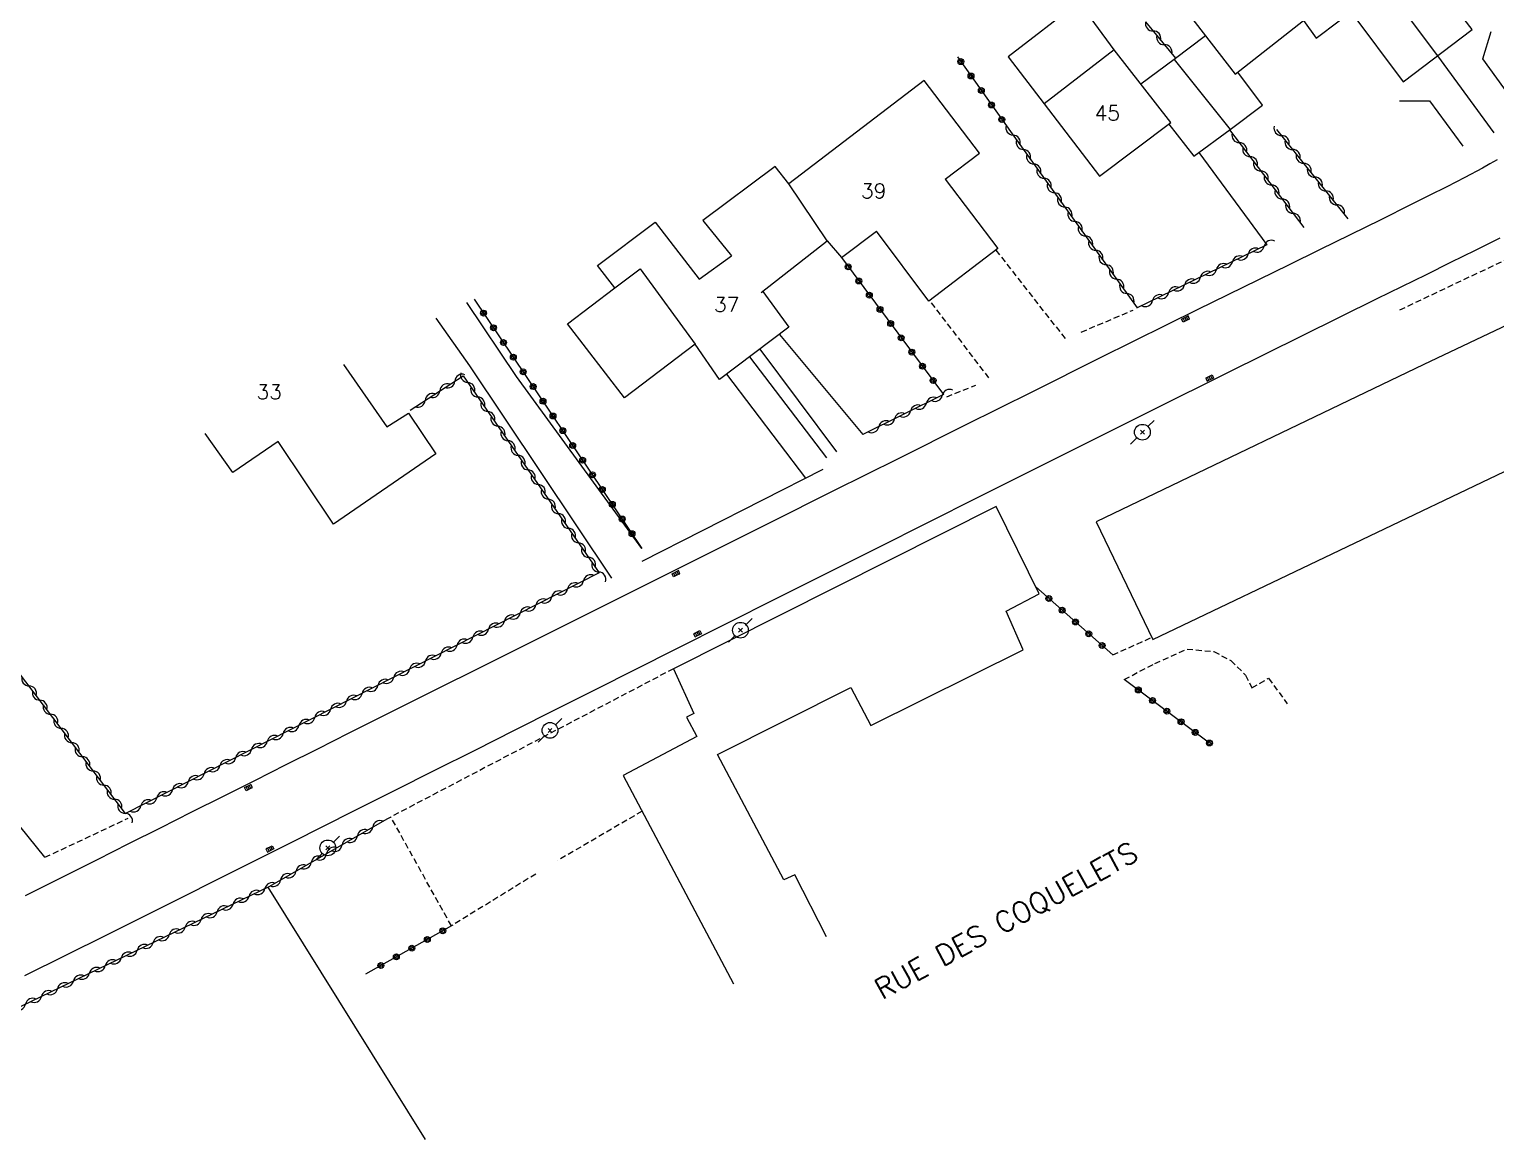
# Model space of a CAD drawing. Header units: millimetres. Extents: x 146000 to 147001, y 143000 to 144000.
# Drawn here: x 146728.1 to 146852.2, y 143562.7 to 143656.9 of the extents above; entities that cross this region are included whole.
import ezdxf
from ezdxf.enums import TextEntityAlignment as Align

# ---------------------------------------------------------------- set-up
doc = ezdxf.new("R2010")
doc.units = ezdxf.units.MM
doc.linetypes.add('DASHED', pattern=[0.75, 0.5, -0.25])
doc.layers.get('0').update_dxf_attribs({"linetype": 'CONTINUOUS'})
for name, color, linetype in [('W0014', 7, 'CONTINUOUS'), ('W0017', 7, 'CONTINUOUS'), ('W0101', 7, 'CONTINUOUS'), ('W0104', 1, 'CONTINUOUS'), ('W0112', 1, 'DASHED'), ('W0310', 3, 'CONTINUOUS'), ('W0323', 7, 'CONTINUOUS'), ('W0330', 7, 'CONTINUOUS'), ('W0333', 7, 'CONTINUOUS'), ('W0401', 7, 'CONTINUOUS'), ('W0473', 7, 'CONTINUOUS'), ('W0989', 7, 'CONTINUOUS'), ('W0991', 7, 'CONTINUOUS'), ('W1102', 7, 'CONTINUOUS')]:
    doc.layers.add(name, color=color, linetype=linetype)
doc.styles.get("Standard").update_dxf_attribs({"font": 'romans.shx', "width": 0.85})

# ---------------------------------------------------------------- blocks, each defined once
blk = doc.blocks.new('T401')
for p, q in [((-0.3, 0.3), (0, 0.3)), ((-0.3, -0.25), (-0.3, 0.3)), ((-0.3, 0.15), (0, 0.15)), ((-0.3, 0), (0, 0)), ((0, 0.3), (0, -0.25)), ((-0.3, -0.15), (0, -0.15)), ((-0.3, -0.25), (-0.3, -0.3)), ((-0.3, -0.3), (0, -0.3)), ((0, -0.3), (0, -0.25))]:
    blk.add_line(p, q)
blk = doc.blocks.new('T473')
for p, q in [((-0.166667, 0.166667), (0.166667, -0.166667)), ((-0.166667, -0.166667), (0.166667, 0.166667)), ((0.500001, 0.500001), (1.000002, 1.000002)), ((-1.000002, -1.000002), (-0.500001, -0.500001))]:
    blk.add_line(p, q)
blk.add_ellipse((0, 0), major_axis=(0.471405, 0.471405), ratio=1, start_param=5.4977871438, end_param=11.780972451)
blk = doc.blocks.new('t323o')
at = {"color": 0, "linetype": 'Continuous'}
for radius in [0.25, 0.15]:
    blk.add_circle((0, 0), radius, dxfattribs=at)
blk = doc.blocks.new('t310o')
at = {"color": 0, "linetype": 'Continuous'}
for centre, start, end in [((-0.5, 0.38), 216.8699, 323.1304), ((0.5, -0.37), 36.8699, 143.1303)]:
    blk.add_arc(centre, 0.625, start, end, dxfattribs=at)

msp = doc.modelspace()

# ---------------------------------------------------------------- linework, layer by layer
at = {"layer": 'W0014'}
for points in [[(146852.32, 143645.85), (146851.69, 143645.49), (146851.06, 143645.14), (146849.57, 143644.34), (146848.06, 143643.57), (146846.54, 143642.82), (146845.03, 143642.07), (146842.45, 143640.78), (146839.87, 143639.5), (146837.28, 143638.23), (146834.7, 143636.96), (146832.11, 143635.7), (146829.52, 143634.43), (146826.93, 143633.16), (146824.35, 143631.88), (146818.67, 143629.06), (146812.98, 143626.22), (146807.3, 143623.39), (146801.62, 143620.55), (146796.16, 143617.83), (146790.7, 143615.1), (146785.23, 143612.38), (146779.77, 143609.65), (146773.62, 143606.57), (146767.46, 143603.5), (146761.31, 143600.42), (146755.16, 143597.33), (146752.5, 143596), (146749.83, 143594.66), (146747.17, 143593.32), (146744.51, 143591.98), (146741.84, 143590.65), (146739.18, 143589.31), (146736.52, 143587.97), (146733.85, 143586.63), (146732.33, 143585.87), (146730.8, 143585.11), (146729.28, 143584.35), (146727.76, 143583.58)], [(146727.74, 143576.84), (146731.2, 143578.56), (146734.67, 143580.28), (146739.91, 143582.9), (146745.15, 143585.53), (146750.39, 143588.16), (146755.62, 143590.8), (146759.02, 143592.5), (146762.43, 143594.21), (146765.83, 143595.92), (146769.23, 143597.63), (146772.63, 143599.34), (146776.03, 143601.05), (146779.43, 143602.76), (146782.83, 143604.47), (146791.35, 143608.75), (146799.87, 143613.03), (146808.39, 143617.31), (146816.92, 143621.57), (146823.22, 143624.71), (146829.53, 143627.84), (146835.85, 143630.97), (146842.16, 143634.1), (146844.24, 143635.12), (146846.32, 143636.15), (146848.4, 143637.18), (146850.48, 143638.21), (146852.56, 143639.24)]]:
    msp.add_lwpolyline(points, dxfattribs=at)
at = {"layer": 'W0017'}
for points in [[(146851.08, 143654.39), (146851.8, 143656.71)], [(146847.26, 143654.64), (146852.03, 143648.14)], [(146854.66, 143649.49), (146851.08, 143654.39)], [(146844.05, 143650.82), (146846.59, 143650.84), (146849.41, 143646.99)], [(146827.07, 143646.46), (146832.82, 143638.65)], [(146779.95, 143612.97), (146769.34, 143627.52), (146765.12, 143633.76)], [(146762.5, 143632.44), (146765.35, 143628.41), (146777.38, 143610.46)], [(146791.59, 143631.08), (146798.63, 143622.61)], [(146789.05, 143629.18), (146795.56, 143620.63)], [(146789.91, 143629.82), (146796.41, 143621.13)], [(146787.1, 143627.71), (146793.8, 143618.92)], [(146729.44, 143586.85), (146723.88, 143593.7)]]:
    msp.add_lwpolyline(points, dxfattribs=at)
at = {"layer": 'W0101'}
for points in [[(146832.38, 143662.54), (146831.34, 143663.79), (146825.4, 143659.21), (146830.15, 143653.09), (146835.92, 143657.64), (146835.93, 143657.64)], [(146835.93, 143657.64), (146836.99, 143656.13), (146842.82, 143660.55)], [(146803.82, 143652.54), (146792.37, 143643.82)], [(146805.6, 143644.2), (146808.52, 143646.4), (146803.82, 143652.54)], [(146792.37, 143643.82), (146791.22, 143645.28), (146785.11, 143640.7), (146787.53, 143637.71)], [(146818.38, 143615.21), (146823.18, 143605.26), (146886.46, 143635.5), (146881.73, 143645.42)], [(146881.73, 143645.42), (146846.09, 143628.52), (146818.38, 143615.21)], [(146805.6, 143644.2), (146810.06, 143638.33), (146804.22, 143633.89), (146799.79, 143639.81)], [(146777.65, 143635.01), (146776.2, 143636.9), (146781.06, 143640.56), (146784.8, 143635.76), (146787.53, 143637.71)], [(146790.04, 143634.61), (146795.61, 143638.98)], [(146795.61, 143638.98), (146796.82, 143637.57), (146799.79, 143639.81)], [(146777.65, 143635.01), (146779.79, 143636.63)], [(146779.79, 143636.63), (146784.46, 143630.24)], [(146790.17, 143634.71), (146792.39, 143631.68), (146786.5, 143627.26), (146784.46, 143630.24)], [(146754.71, 143628.54), (146758.36, 143623.25), (146760.19, 143624.42), (146762.5, 143620.96)], [(146762.5, 143620.96), (146753.85, 143615.02), (146749.18, 143622.02), (146745.33, 143619.39), (146743, 143622.68)], [(146809.92, 143616.53), (146782.61, 143602.79)], [(146795.57, 143580.12), (146792.87, 143585.35), (146791.94, 143584.95), (146786.34, 143595.55), (146797.63, 143601.2), (146799.3, 143598), (146812.21, 143604.38), (146810.75, 143607.65), (146813.55, 143609.13), (146809.92, 143616.53)], [(146782.61, 143602.79), (146784.35, 143599.01), (146783.72, 143598.69), (146784.6, 143597.07), (146778.36, 143593.75), (146787.7, 143576.14)]]:
    msp.add_lwpolyline(points, dxfattribs=at)
msp.add_lwpolyline([(146824.69, 143648.99), (146819.91, 143655.15), (146813.98, 143650.59), (146818.67, 143644.45)], close=True, dxfattribs=at)
at = {"layer": 'W0104'}
for points in [[(146839.92, 143658.35), (146844.35, 143652.44), (146850.2, 143656.86), (146845.69, 143662.73)], [(146819.91, 143655.15), (146816.93, 143659.19), (146810.92, 143654.55), (146813.98, 143650.59)], [(146827.64, 143656.33), (146824.98, 143654.34)], [(146824.98, 143654.34), (146822.16, 143652.24)], [(146829.71, 143648.42), (146832.46, 143650.46), (146830.36, 143653.25)], [(146824.54, 143648.87), (146826.64, 143646.14), (146829.71, 143648.42)], [(146784.46, 143630.24), (146778.47, 143625.71), (146773.66, 143631.98), (146777.65, 143635.01)]]:
    msp.add_lwpolyline(points, dxfattribs=at)
at = {"layer": 'W0112'}
for points in [[(146888.39, 143652.71), (146883.76, 143651.85), (146877.51, 143649.1), (146858.73, 143640.09), (146843.84, 143633.02)], [(146809.9, 143638.2), (146815.9, 143630.53)], [(146809.31, 143627.4), (146804.29, 143633.95)], [(146817.12, 143631.27), (146821.5, 143633.13)], [(146805.73, 143625.8), (146808.19, 143626.78)], [(146819.78, 143603.96), (146823.09, 143605.45)], [(146820.75, 143601.89), (146823.35, 143603.24), (146826.07, 143604.46), (146828.33, 143604.25), (146829.78, 143603.48), (146831.02, 143602.26), (146831.56, 143601.18), (146832.96, 143601.99), (146834.55, 143599.83)], [(146782.61, 143602.79), (146758.37, 143590.08)], [(146770.96, 143585.43), (146763.83, 143581.04), (146758.7, 143590.25)], [(146779.96, 143590.74), (146772.82, 143586.57)], [(146729.44, 143586.85), (146736.47, 143590.14)]]:
    msp.add_lwpolyline(points, dxfattribs=at)
at = {"layer": 'W0310'}
for points in [[(146822.55, 143657.52), (146825.09, 143654.43)], [(146811.26, 143648.04), (146821.85, 143633.31)], [(146829.66, 143648.38), (146835.94, 143640.13)], [(146839.69, 143640.86), (146833.66, 143648.4)], [(146832.82, 143638.65), (146821.8, 143633.29)], [(146760.34, 143624.68), (146764.81, 143627.57), (146776.33, 143610.91)], [(146805.47, 143625.98), (146798.63, 143622.61)], [(146776.33, 143610.91), (146736.24, 143590.54), (146727.83, 143601.7), (146720.43, 143611.37)], [(146758.37, 143590.08), (146748.43, 143584.38), (146714.52, 143568.03), (146725.98, 143544.94)]]:
    msp.add_lwpolyline(points, dxfattribs=at)
at = {"layer": 'W0323'}
for points in [[(146806.64, 143654.55), (146811.26, 143648.04)], [(146796.82, 143637.57), (146805.47, 143625.98)], [(146765.75, 143634.07), (146779.95, 143612.97)], [(146819.78, 143603.96), (146813.26, 143609.73)], [(146827.97, 143596.5), (146820.75, 143601.89)], [(146763.83, 143581.04), (146756.55, 143576.96)]]:
    msp.add_lwpolyline(points, dxfattribs=at)
at = {"layer": 'W0330'}
msp.add_lwpolyline([(146761.63, 143562.96), (146748.32, 143584.33)], dxfattribs=at)
at = {"layer": 'W0333'}
msp.add_lwpolyline([(146795.25, 143619.65), (146779.93, 143611.87)], dxfattribs=at)
at = {"layer": 'W1102'}
for points in [[(146842.82, 143660.55), (146847.26, 143654.64)], [(146824.98, 143654.34), (146829.71, 143648.42)], [(146795.61, 143638.98), (146792.37, 143643.82)]]:
    msp.add_lwpolyline(points, dxfattribs=at)

# ---------------------------------------------------------------- block references
at = {"layer": 'W0310'}
for p, rotation in [((146823.19, 143656.74), 309.4412993191698), ((146824.14, 143655.58), 309.4412993191698), ((146811.34, 143647.93), 305.7039669793678), ((146834.07, 143647.9), 128.6301338168521), ((146812.22, 143646.71), 305.7039669793678), ((146830.49, 143647.29), 307.2842764827783), ((146835, 143646.72), 128.6301338168521), ((146813.09, 143645.49), 305.7039669793678), ((146831.4, 143646.1), 307.2842764827783), ((146835.94, 143645.55), 128.6301338168521), ((146813.97, 143644.27), 305.7039669793678), ((146832.31, 143644.9), 307.2842764827783), ((146836.88, 143644.38), 128.6301338168521), ((146814.84, 143643.05), 305.7039669793678), ((146833.22, 143643.71), 307.2842764827783), ((146837.81, 143643.21), 128.6301338168521), ((146815.72, 143641.84), 305.7039669793678), ((146834.12, 143642.52), 307.2842764827783), ((146838.75, 143642.04), 128.6301338168521), ((146816.59, 143640.62), 305.7039669793678), ((146835.03, 143641.32), 307.2842764827783), ((146817.47, 143639.4), 305.7039669793678), ((146818.34, 143638.18), 305.7039669793678), ((146832.59, 143638.54), 205.9397953913393), ((146819.22, 143636.96), 305.7039669793678), ((146829.9, 143637.22), 205.9397953913393), ((146831.24, 143637.88), 205.9397953913393), ((146820.1, 143635.75), 305.7039669793678), ((146827.2, 143635.91), 205.9397953913393), ((146828.55, 143636.57), 205.9397953913393), ((146820.97, 143634.53), 305.7039669793678), ((146824.5, 143634.6), 205.9397953913393), ((146825.85, 143635.26), 205.9397953913393), ((146823.15, 143633.94), 205.9397953913393), ((146764.12, 143627.12), 32.86645452913659), ((146765.2, 143627.01), 304.6597334288505), ((146761.6, 143625.49), 32.86645452913659), ((146762.86, 143626.31), 32.86645452913659), ((146766.05, 143625.78), 304.6597334288505), ((146805.36, 143625.92), 206.2190501479957), ((146766.9, 143624.55), 304.6597334288505), ((146802.67, 143624.6), 206.2190501479957), ((146804.01, 143625.26), 206.2190501479957), ((146767.76, 143623.31), 304.6597334288505), ((146799.98, 143623.27), 206.2190501479957), ((146801.32, 143623.93), 206.2190501479957), ((146768.61, 143622.08), 304.6597334288505), ((146769.46, 143620.84), 304.6597334288505), ((146770.32, 143619.61), 304.6597334288505), ((146771.17, 143618.38), 304.6597334288505), ((146772.02, 143617.14), 304.6597334288505), ((146772.88, 143615.91), 304.6597334288505), ((146773.73, 143614.67), 304.6597334288505), ((146774.58, 143613.44), 304.6597334288505), ((146775.43, 143612.21), 304.6597334288505), ((146776.29, 143610.97), 304.6597334288505), ((146773.66, 143609.55), 206.9331229804499), ((146775, 143610.23), 206.9331229804499), ((146770.98, 143608.19), 206.9331229804499), ((146772.32, 143608.87), 206.9331229804499), ((146769.65, 143607.51), 206.9331229804499), ((146766.97, 143606.15), 206.9331229804499), ((146768.31, 143606.83), 206.9331229804499), ((146764.3, 143604.79), 206.9331229804499), ((146765.64, 143605.47), 206.9331229804499), ((146761.62, 143603.43), 206.9331229804499), ((146762.96, 143604.11), 206.9331229804499), ((146758.95, 143602.07), 206.9331229804499), ((146760.29, 143602.75), 206.9331229804499), ((146728.1, 143601.34), 126.9896190168007), ((146757.61, 143601.39), 206.9331229804499), ((146729, 143600.14), 126.9896190168007), ((146754.94, 143600.04), 206.9331229804499), ((146756.27, 143600.71), 206.9331229804499), ((146729.91, 143598.95), 126.9896190168007), ((146752.26, 143598.68), 206.9331229804499), ((146753.6, 143599.36), 206.9331229804499), ((146730.81, 143597.75), 126.9896190168007), ((146749.59, 143597.32), 206.9331229804499), ((146750.93, 143598), 206.9331229804499), ((146731.71, 143596.55), 126.9896190168007), ((146746.91, 143595.96), 206.9331229804499), ((146748.25, 143596.64), 206.9331229804499), ((146732.61, 143595.35), 126.9896190168007), ((146744.24, 143594.6), 206.9331229804499), ((146745.58, 143595.28), 206.9331229804499), ((146733.52, 143594.15), 126.9896190168007), ((146742.9, 143593.92), 206.9331229804499), ((146734.42, 143592.95), 126.9896190168007), ((146740.23, 143592.56), 206.9331229804499), ((146741.56, 143593.24), 206.9331229804499), ((146735.32, 143591.76), 126.9896190168007), ((146736.22, 143590.56), 126.9896190168007), ((146737.55, 143591.2), 206.9331229804499), ((146738.89, 143591.88), 206.9331229804499), ((146755.87, 143588.65), 209.8398147094163), ((146757.17, 143589.4), 209.8398147094163), ((146753.27, 143587.16), 209.8398147094163), ((146754.57, 143587.9), 209.8398147094163), ((146751.97, 143586.41), 209.8398147094163), ((146749.37, 143584.92), 209.8398147094163), ((146750.67, 143585.66), 209.8398147094163), ((146746.7, 143583.55), 205.746877671695), ((146748.05, 143584.2), 205.746877671695), ((146744, 143582.24), 205.746877671695), ((146745.35, 143582.89), 205.746877671695), ((146741.3, 143580.94), 205.746877671695), ((146742.65, 143581.59), 205.746877671695), ((146739.95, 143580.29), 205.746877671695), ((146737.24, 143578.98), 205.746877671695), ((146738.59, 143579.64), 205.746877671695), ((146734.54, 143577.68), 205.746877671695), ((146735.89, 143578.33), 205.746877671695), ((146731.84, 143576.38), 205.746877671695), ((146733.19, 143577.03), 205.746877671695), ((146729.14, 143575.07), 205.746877671695), ((146730.49, 143575.73), 205.746877671695), ((146727.79, 143574.42), 205.746877671695)]:
    msp.add_blockref('t310o', p, dxfattribs=dict(at, rotation=rotation))
at = {"layer": 'W0323'}
for p, rotation in [((146806.92, 143654.15), 305.3219911564769), ((146807.79, 143652.93), 305.3219911564769), ((146808.66, 143651.71), 305.3219911564769), ((146809.52, 143650.48), 305.3219911564769), ((146810.39, 143649.26), 305.3219911564769), ((146797.4, 143636.79), 306.7581792179915), ((146798.29, 143635.59), 306.7581792179915), ((146799.19, 143634.39), 306.7581792179915), ((146766.55, 143632.88), 303.9336214563572), ((146800.09, 143633.19), 306.7581792179915), ((146767.39, 143631.64), 303.9336214563572), ((146800.99, 143631.99), 306.7581792179915), ((146768.23, 143630.39), 303.9336214563572), ((146801.88, 143630.79), 306.7581792179915), ((146802.78, 143629.58), 306.7581792179915), ((146769.07, 143629.15), 303.9336214563572), ((146803.68, 143628.38), 306.7581792179915), ((146769.9, 143627.91), 303.9336214563572), ((146804.58, 143627.18), 306.7581792179915), ((146770.74, 143626.66), 303.9336214563572), ((146771.58, 143625.42), 303.9336214563572), ((146772.42, 143624.17), 303.9336214563572), ((146773.25, 143622.93), 303.9336214563572), ((146774.09, 143621.68), 303.9336214563572), ((146774.93, 143620.44), 303.9336214563572), ((146775.77, 143619.19), 303.9336214563572), ((146776.6, 143617.95), 303.9336214563572), ((146777.44, 143616.7), 303.9336214563572), ((146778.28, 143615.46), 303.9336214563572), ((146779.11, 143614.22), 303.9336214563572), ((146814.38, 143608.73), 138.5664661009411), ((146815.5, 143607.74), 138.5664661009411), ((146816.63, 143606.75), 138.5664661009411), ((146817.75, 143605.75), 138.5664661009411), ((146818.88, 143604.76), 138.5664661009411), ((146821.95, 143601), 143.2662765738371), ((146823.15, 143600.1), 143.2662765738371), ((146824.36, 143599.2), 143.2662765738371), ((146825.56, 143598.31), 143.2662765738371), ((146826.76, 143597.41), 143.2662765738371), ((146827.96, 143596.51), 143.2662765738371), ((146763.1, 143580.63), 209.2627283083453), ((146760.48, 143579.16), 209.2627283083453), ((146761.79, 143579.89), 209.2627283083453), ((146757.86, 143577.69), 209.2627283083453), ((146759.17, 143578.43), 209.2627283083453)]:
    msp.add_blockref('t323o', p, dxfattribs=dict(at, rotation=rotation))
at = {"layer": 'W0401'}
for p, rotation in [((146825.88, 143632.51), 116.2808733560496), ((146828.05, 143627.25), 296.367136824034), ((146782.76, 143610.97), 116.5296561663781), ((146784.72, 143605.62), 296.6710324307754), ((146746.59, 143592.87), 116.6898650835499), ((146748.54, 143587.42), 296.7180719435893)]:
    msp.add_blockref('T401', p, dxfattribs=dict(at, rotation=rotation))
at = {"layer": 'W0473'}
for p in [(146822.29, 143622.8), (146788.28, 143606.05), (146772.17, 143597.58), (146753.37, 143587.64)]:
    msp.add_blockref('T473', p, dxfattribs=at)

# ---------------------------------------------------------------- texts
at = {"layer": 'W0989'}
msp.add_text('RUE DES COQUELETS ', height=1.75, rotation=28.6907, dxfattribs=at).set_placement((146800.25, 143574.75))
at = {"layer": 'W0991'}
for s, p in [('45', (146819.32, 143649.8)), ('39', (146799.56, 143643.21)), ('37', (146787.12, 143633.6)), ('33', (146748.41, 143626.21))]:
    msp.add_text(s, height=1.25, dxfattribs=at).set_placement(p, align=Align.MIDDLE_CENTER)

doc.saveas('drawing.dxf')
